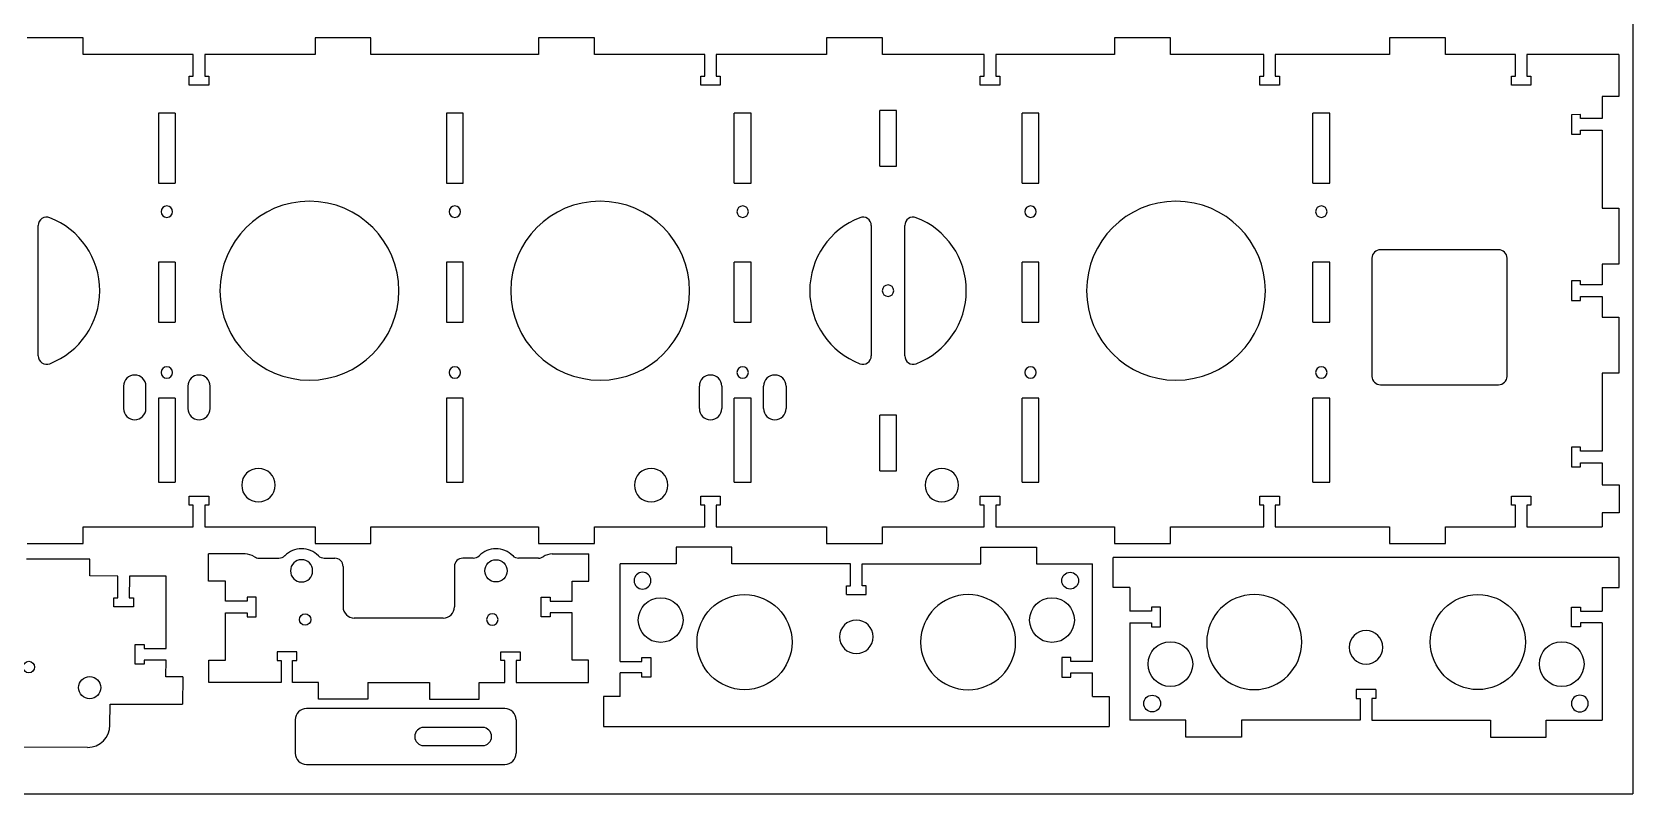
# Model space of a CAD drawing. Header units: millimetres. Extents: x -1447 to 1338, y -755 to 956.
# Drawn here: x 759 to 1332, y 194 to 467 of the extents above; entities that cross this region are included whole.
import ezdxf

# ---------------------------------------------------------------- set-up
doc = ezdxf.new("R2010")
doc.units = ezdxf.units.MM
doc.layers.get('0').update_dxf_attribs({"lineweight": 70})

msp = doc.modelspace()

# ---------------------------------------------------------------- linework, layer by layer
at = {"color": 7, "lineweight": -3}
for p, q in [((1332, 545.97), (1332, 193.92)), ((777.49, 464.48), (757.49, 464.48)), ((777.49, 458.48), (777.49, 464.48)), ((860.49, 464.48), (860.49, 458.48)), ((880.49, 464.48), (860.49, 464.48)), ((880.49, 458.48), (880.49, 464.48)), ((940.49, 464.48), (940.49, 458.48)), ((960.49, 464.48), (940.49, 464.48)), ((960.49, 458.48), (960.49, 464.48)), ((1043.49, 464.48), (1043.49, 458.48)), ((1063.49, 464.48), (1043.49, 464.48)), ((1063.49, 458.48), (1063.49, 464.48)), ((1146.51, 464.48), (1146.51, 458.48)), ((1166.51, 464.48), (1146.51, 464.48)), ((1166.51, 458.48), (1166.51, 464.48)), ((1244.93, 464.48), (1244.93, 458.48)), ((1264.93, 464.48), (1244.93, 464.48)), ((1264.93, 458.48), (1264.93, 464.48)), ((816.94, 458.48), (777.49, 458.48)), ((816.94, 450.68), (816.94, 458.48)), ((821.04, 458.48), (821.04, 450.68)), ((860.49, 458.48), (821.04, 458.48)), ((940.49, 458.48), (880.49, 458.48)), ((999.94, 458.48), (960.49, 458.48)), ((999.94, 450.68), (999.94, 458.48)), ((1004.04, 458.48), (1004.04, 450.68)), ((1043.49, 458.48), (1004.04, 458.48)), ((1099.94, 458.48), (1063.49, 458.48)), ((1099.94, 450.68), (1099.94, 458.48)), ((1104.04, 458.48), (1104.04, 450.68)), ((1146.51, 458.48), (1104.04, 458.48)), ((1199.94, 458.48), (1166.51, 458.48)), ((1199.94, 450.68), (1199.94, 458.48)), ((1204.04, 458.48), (1204.04, 450.68)), ((1244.93, 458.48), (1204.04, 458.48)), ((1289.94, 458.48), (1264.93, 458.48)), ((1289.94, 450.68), (1289.94, 458.48)), ((1294.04, 458.48), (1294.04, 450.68)), ((1326.98, 458.48), (1294.04, 458.48)), ((1326.98, 458.48), (1326.98, 443.48)), ((815.49, 450.68), (816.94, 450.68)), ((815.49, 447.48), (815.49, 450.68)), ((822.49, 447.48), (815.49, 447.48)), ((821.04, 450.68), (822.49, 450.68)), ((822.49, 450.68), (822.49, 447.48)), ((998.49, 450.68), (999.94, 450.68)), ((998.49, 447.48), (998.49, 450.68)), ((1005.49, 447.48), (998.49, 447.48)), ((1004.04, 450.68), (1005.49, 450.68)), ((1005.49, 450.68), (1005.49, 447.48)), ((1098.49, 450.68), (1099.94, 450.68)), ((1098.49, 447.48), (1098.49, 450.68)), ((1105.49, 447.48), (1098.49, 447.48)), ((1104.04, 450.68), (1105.49, 450.68)), ((1105.49, 450.68), (1105.49, 447.48)), ((1198.49, 450.68), (1199.94, 450.68)), ((1198.49, 447.48), (1198.49, 450.68)), ((1205.49, 447.48), (1198.49, 447.48)), ((1204.04, 450.68), (1205.49, 450.68)), ((1205.49, 450.68), (1205.49, 447.48)), ((1288.49, 450.68), (1289.94, 450.68)), ((1288.49, 447.48), (1288.49, 450.68)), ((1295.49, 447.48), (1288.49, 447.48)), ((1294.04, 450.68), (1295.49, 450.68)), ((1295.49, 450.68), (1295.49, 447.48)), ((1326.98, 443.48), (1320.98, 443.48)), ((1320.98, 443.48), (1320.98, 435.6)), ((810.49, 437.48), (804.49, 437.48)), ((804.49, 437.48), (804.49, 412.48)), ((810.49, 437.48), (810.49, 412.48)), ((913.49, 437.48), (907.49, 437.48)), ((907.49, 437.48), (907.49, 412.48)), ((913.49, 412.48), (913.49, 437.48)), ((1016.49, 437.48), (1010.49, 437.48)), ((1010.49, 412.48), (1010.49, 437.48)), ((1016.49, 412.48), (1016.49, 437.48)), ((1068.5, 438.48), (1062.5, 438.48)), ((1062.5, 418.48), (1062.5, 438.48)), ((1068.5, 418.48), (1068.5, 438.48)), ((1119.49, 437.48), (1113.49, 437.48)), ((1113.49, 412.48), (1113.49, 437.48)), ((1119.49, 412.48), (1119.49, 437.48)), ((1223.51, 437.48), (1217.51, 437.48)), ((1217.51, 412.48), (1217.51, 437.48)), ((1223.51, 412.48), (1223.51, 437.48)), ((1313.18, 436.99), (1309.99, 436.96)), ((1309.99, 436.96), (1309.99, 429.97)), ((1313.19, 435.54), (1313.18, 436.99)), ((1320.98, 435.6), (1313.19, 435.54)), ((1309.99, 429.97), (1313.19, 429.97)), ((1313.19, 429.97), (1313.19, 431.42)), ((1313.19, 431.42), (1320.98, 431.42)), ((1320.98, 431.42), (1320.99, 403.48)), ((1062.5, 418.48), (1068.5, 418.48)), ((804.49, 412.48), (810.49, 412.48)), ((907.49, 412.48), (913.49, 412.48)), ((1010.49, 412.48), (1016.49, 412.48)), ((1113.49, 412.48), (1119.49, 412.48)), ((1217.51, 412.48), (1223.51, 412.48)), ((1320.99, 403.48), (1326.99, 403.48)), ((1326.99, 403.48), (1326.99, 383.48)), ((761.49, 350.66), (761.49, 397.3)), ((1059.49, 397.3), (1059.49, 350.66)), ((1071.49, 350.66), (1071.49, 397.3)), ((810.49, 384.2), (804.49, 384.2)), ((804.49, 384.2), (804.49, 362.76)), ((810.49, 384.2), (810.49, 362.76)), ((907.49, 384.2), (907.49, 362.76)), ((913.49, 384.2), (907.49, 384.2)), ((913.49, 362.76), (913.49, 384.2)), ((1016.49, 384.2), (1010.49, 384.2)), ((1010.49, 362.76), (1010.49, 384.2)), ((1016.49, 362.76), (1016.49, 384.2)), ((1119.49, 384.2), (1113.49, 384.2)), ((1113.49, 362.76), (1113.49, 384.2)), ((1119.49, 362.76), (1119.49, 384.2)), ((1223.51, 384.2), (1217.51, 384.2)), ((1217.51, 362.76), (1217.51, 384.2)), ((1223.51, 362.76), (1223.51, 384.2)), ((1238.63, 385.64), (1238.63, 343.34)), ((1283.93, 388.64), (1241.63, 388.64)), ((1286.93, 343.34), (1286.93, 385.64)), ((1326.99, 383.48), (1320.99, 383.48)), ((1320.99, 383.48), (1320.99, 376.1)), ((1313.18, 377.49), (1309.99, 377.46)), ((1309.99, 377.46), (1309.99, 370.47)), ((1313.19, 376.04), (1313.18, 377.49)), ((1320.99, 376.1), (1313.19, 376.04)), ((1309.99, 370.47), (1313.19, 370.47)), ((1313.19, 370.47), (1313.19, 371.92)), ((1313.19, 371.92), (1320.99, 371.92)), ((1320.99, 371.92), (1320.99, 364.48)), ((804.49, 362.76), (810.49, 362.76)), ((907.49, 362.76), (913.49, 362.76)), ((1010.49, 362.76), (1016.49, 362.76)), ((1113.49, 362.76), (1119.49, 362.76)), ((1217.51, 362.76), (1223.51, 362.76)), ((1320.99, 364.48), (1326.99, 364.48)), ((1326.99, 364.48), (1326.99, 344.48)), ((1326.99, 344.48), (1320.99, 344.48)), ((1320.99, 344.48), (1321, 316.6)), ((791.99, 339.82), (791.99, 331.82)), ((799.99, 331.82), (799.99, 339.82)), ((814.99, 339.82), (814.99, 331.82)), ((822.99, 331.82), (822.99, 339.82)), ((997.99, 331.82), (997.99, 339.82)), ((1005.99, 339.82), (1005.99, 331.82)), ((1020.99, 331.82), (1020.99, 339.82)), ((1028.99, 339.82), (1028.99, 331.82)), ((1241.63, 340.34), (1283.93, 340.34)), ((810.49, 335.48), (804.49, 335.48)), ((804.49, 335.48), (804.49, 305.48)), ((810.49, 335.48), (810.49, 305.48)), ((907.49, 335.48), (907.49, 305.48)), ((913.49, 335.48), (907.49, 335.48)), ((913.49, 305.48), (913.49, 335.48)), ((1016.49, 335.48), (1010.49, 335.48)), ((1010.49, 305.48), (1010.49, 335.48)), ((1016.49, 305.48), (1016.49, 335.48)), ((1119.49, 335.48), (1113.49, 335.48)), ((1113.49, 305.48), (1113.49, 335.48)), ((1119.49, 305.48), (1119.49, 335.48)), ((1223.51, 335.48), (1217.51, 335.48)), ((1217.51, 305.48), (1217.51, 335.48)), ((1223.51, 305.48), (1223.51, 335.48)), ((1062.5, 309.48), (1062.5, 329.48)), ((1068.5, 329.48), (1062.5, 329.48)), ((1068.5, 309.48), (1068.5, 329.48)), ((1313.18, 317.99), (1309.99, 317.96)), ((1309.99, 317.96), (1309.99, 310.97)), ((1313.19, 316.54), (1313.18, 317.99)), ((1321, 316.6), (1313.19, 316.54)), ((1062.5, 309.48), (1068.5, 309.48)), ((1309.99, 310.97), (1313.19, 310.97)), ((1313.19, 312.42), (1321, 312.42)), ((1313.19, 310.97), (1313.19, 312.42)), ((1321, 312.42), (1321, 304.48)), ((804.49, 305.48), (810.49, 305.48)), ((907.49, 305.48), (913.49, 305.48)), ((1010.49, 305.48), (1016.49, 305.48)), ((1113.49, 305.48), (1119.49, 305.48)), ((1217.51, 305.48), (1223.51, 305.48)), ((1321, 304.48), (1327, 304.48)), ((1327, 304.48), (1327, 294.48)), ((815.49, 300.48), (822.49, 300.48)), ((815.49, 297.28), (815.49, 300.48)), ((822.49, 300.48), (822.49, 297.28)), ((998.49, 300.48), (1005.49, 300.48)), ((998.49, 297.28), (998.49, 300.48)), ((1005.49, 300.48), (1005.49, 297.28)), ((1098.49, 300.48), (1105.49, 300.48)), ((1098.49, 297.28), (1098.49, 300.48)), ((1105.49, 300.48), (1105.49, 297.28)), ((1198.49, 300.48), (1205.49, 300.48)), ((1198.49, 297.28), (1198.49, 300.48)), ((1205.49, 300.48), (1205.49, 297.28)), ((1288.49, 300.48), (1295.49, 300.48)), ((1288.49, 297.28), (1288.49, 300.48)), ((1295.49, 300.48), (1295.49, 297.28)), ((816.94, 297.28), (815.49, 297.28)), ((816.94, 289.48), (816.94, 297.28)), ((821.04, 297.28), (821.04, 289.48)), ((822.49, 297.28), (821.04, 297.28)), ((999.94, 297.28), (998.49, 297.28)), ((999.94, 289.48), (999.94, 297.28)), ((1004.04, 297.28), (1004.04, 289.48)), ((1005.49, 297.28), (1004.04, 297.28)), ((1099.94, 297.28), (1098.49, 297.28)), ((1099.94, 289.48), (1099.94, 297.28)), ((1104.04, 297.28), (1104.04, 289.48)), ((1105.49, 297.28), (1104.04, 297.28)), ((1199.94, 297.28), (1198.49, 297.28)), ((1199.94, 289.48), (1199.94, 297.28)), ((1204.04, 297.28), (1204.04, 289.48)), ((1205.49, 297.28), (1204.04, 297.28)), ((1289.94, 297.28), (1288.49, 297.28)), ((1289.94, 289.48), (1289.94, 297.28)), ((1294.04, 297.28), (1294.04, 289.48)), ((1295.49, 297.28), (1294.04, 297.28)), ((1321, 294.48), (1321, 289.48)), ((1327, 294.48), (1321, 294.48)), ((777.49, 289.48), (816.94, 289.48)), ((777.49, 283.48), (777.49, 289.48)), ((821.04, 289.48), (860.49, 289.48)), ((860.49, 289.48), (860.49, 283.48)), ((880.49, 283.48), (880.49, 289.48)), ((880.49, 289.48), (940.49, 289.48)), ((940.49, 289.48), (940.49, 283.48)), ((960.49, 289.48), (999.94, 289.48)), ((960.49, 283.48), (960.49, 289.48)), ((1004.04, 289.48), (1043.49, 289.48)), ((1043.49, 289.48), (1043.49, 283.48)), ((1063.49, 289.48), (1099.94, 289.48)), ((1063.49, 283.48), (1063.49, 289.48)), ((1104.04, 289.48), (1146.51, 289.48)), ((1146.51, 289.48), (1146.51, 283.48)), ((1166.51, 289.48), (1199.94, 289.48)), ((1166.51, 283.48), (1166.51, 289.48)), ((1204.04, 289.48), (1244.93, 289.48)), ((1244.93, 289.48), (1244.93, 283.48)), ((1264.93, 289.48), (1289.94, 289.48)), ((1264.93, 283.48), (1264.93, 289.48)), ((1294.04, 289.48), (1321, 289.48)), ((757.49, 283.48), (777.49, 283.48)), ((860.49, 283.48), (880.49, 283.48)), ((940.49, 283.48), (960.49, 283.48)), ((989.65, 282.24), (989.65, 276.24)), ((1009.65, 282.24), (989.65, 282.24)), ((1009.65, 276.24), (1009.65, 282.24)), ((1043.49, 283.48), (1063.49, 283.48)), ((1098.65, 282.24), (1118.65, 282.24)), ((1098.65, 276.24), (1098.65, 282.24)), ((1118.65, 282.24), (1118.65, 276.24)), ((1146.51, 283.48), (1166.51, 283.48)), ((1244.93, 283.48), (1264.93, 283.48)), ((779.98, 277.92), (757.31, 277.97)), ((779.97, 271.92), (779.98, 277.92)), ((835.49, 279.79), (822.44, 279.79)), ((822.44, 270.02), (822.44, 279.79)), ((840.44, 278.31), (844.95, 278.31)), ((844.95, 278.31), (847.54, 278.31)), ((863.81, 278.29), (867.54, 278.29)), ((870.54, 275.29), (870.54, 260.83)), ((910.35, 275.29), (910.35, 260.83)), ((917.07, 278.29), (913.34, 278.29)), ((935.93, 278.31), (933.34, 278.31)), ((940.45, 278.31), (935.93, 278.31)), ((945.39, 279.79), (958.44, 279.79)), ((958.44, 270.02), (958.44, 279.79)), ((989.65, 276.24), (969.65, 276.24)), ((969.65, 241.31), (969.65, 276.24)), ((1052.1, 276.24), (1009.65, 276.24)), ((1052.1, 268.44), (1052.1, 276.24)), ((1056.2, 276.24), (1098.65, 276.24)), ((1056.2, 268.44), (1056.2, 276.24)), ((1118.65, 276.24), (1138.65, 276.24)), ((1138.65, 241.31), (1138.65, 276.24)), ((1327, 278.48), (1146, 278.48)), ((1146, 267.75), (1146, 278.48)), ((1327, 267.75), (1327, 278.48)), ((789.97, 271.9), (779.97, 271.92)), ((789.95, 264.1), (789.97, 271.9)), ((794.07, 271.89), (794.05, 264.09)), ((807.25, 271.86), (794.07, 271.89)), ((807.19, 245.91), (807.25, 271.86)), ((828.44, 270.02), (822.44, 270.02)), ((828.44, 262.88), (828.44, 270.02)), ((952.44, 270.02), (958.44, 270.02)), ((952.44, 262.88), (952.44, 270.02)), ((788.5, 264.1), (789.95, 264.1)), ((788.5, 260.9), (788.5, 264.1)), ((794.05, 264.09), (795.5, 264.08)), ((795.5, 264.08), (795.5, 260.88)), ((836.24, 264.33), (836.24, 262.88)), ((839.44, 264.33), (836.24, 264.33)), ((839.44, 257.33), (839.44, 264.33)), ((941.44, 257.33), (941.44, 264.33)), ((941.44, 264.33), (944.64, 264.33)), ((944.64, 264.33), (944.64, 262.88)), ((1050.65, 265.24), (1050.65, 268.44)), ((1050.65, 268.44), (1052.1, 268.44)), ((1050.65, 265.24), (1057.65, 265.24)), ((1057.65, 268.44), (1056.2, 268.44)), ((1057.65, 265.24), (1057.65, 268.44)), ((1152, 267.75), (1146, 267.75)), ((1152, 267.75), (1152, 259.3)), ((1321, 267.75), (1327, 267.75)), ((1321, 267.75), (1321, 259.3)), ((795.5, 260.88), (788.5, 260.9)), ((836.24, 262.88), (828.44, 262.88)), ((828.44, 258.78), (836.24, 258.78)), ((828.44, 241.83), (828.44, 258.78)), ((836.24, 258.78), (836.24, 257.33)), ((944.64, 262.88), (952.44, 262.88)), ((952.44, 258.78), (944.64, 258.78)), ((944.64, 258.78), (944.64, 257.33)), ((952.44, 241.83), (952.44, 258.78)), ((1159.8, 259.3), (1152, 259.3)), ((1159.8, 260.75), (1159.8, 259.3)), ((1163, 260.75), (1159.8, 260.75)), ((1163, 253.75), (1163, 260.75)), ((1310, 260.75), (1313.2, 260.75)), ((1310, 253.75), (1310, 260.75)), ((1313.2, 260.75), (1313.2, 259.3)), ((1313.2, 259.3), (1321, 259.3)), ((836.24, 257.33), (839.44, 257.33)), ((906.35, 256.83), (874.54, 256.83)), ((944.64, 257.33), (941.44, 257.33)), ((1152, 255.2), (1159.8, 255.2)), ((1152, 255.2), (1152, 220.27)), ((1159.8, 255.2), (1159.8, 253.75)), ((1159.8, 253.75), (1163, 253.75)), ((1313.2, 253.75), (1310, 253.75)), ((1313.2, 255.2), (1313.2, 253.75)), ((1321, 255.2), (1313.2, 255.2)), ((1321, 255.2), (1321, 220.27)), ((796.18, 240.38), (796.2, 247.38)), ((796.2, 247.38), (799.4, 247.38)), ((799.4, 247.38), (799.39, 245.93)), ((799.39, 241.83), (799.38, 240.38)), ((799.39, 245.93), (807.19, 245.91)), ((807.19, 241.81), (799.39, 241.83)), ((807.17, 235.89), (807.19, 241.81)), ((822.54, 241.83), (828.44, 241.83)), ((822.54, 233.83), (822.54, 241.83)), ((846.94, 244.83), (846.94, 241.63)), ((853.94, 244.83), (846.94, 244.83)), ((846.94, 241.63), (848.39, 241.63)), ((848.39, 241.63), (848.39, 233.83)), ((852.49, 241.63), (853.94, 241.63)), ((852.49, 233.83), (852.49, 241.63)), ((853.94, 241.63), (853.94, 244.83)), ((926.94, 241.63), (926.94, 244.83)), ((926.94, 244.83), (933.94, 244.83)), ((928.39, 241.63), (926.94, 241.63)), ((928.39, 233.83), (928.39, 241.63)), ((932.49, 241.63), (932.49, 233.83)), ((933.94, 241.63), (932.49, 241.63)), ((933.94, 244.83), (933.94, 241.63)), ((958.35, 241.83), (952.44, 241.83)), ((958.35, 233.83), (958.35, 241.83)), ((969.65, 241.31), (977.45, 241.31)), ((977.45, 242.76), (980.65, 242.76)), ((977.45, 241.31), (977.45, 242.76)), ((980.65, 242.76), (980.65, 235.76)), ((1127.65, 242.76), (1127.65, 235.76)), ((1130.85, 242.76), (1127.65, 242.76)), ((1130.85, 241.31), (1130.85, 242.76)), ((1138.65, 241.31), (1130.85, 241.31)), ((799.38, 240.38), (796.18, 240.38)), ((813.17, 235.88), (807.17, 235.89)), ((813.17, 235.88), (813.14, 226)), ((977.45, 237.21), (969.65, 237.21)), ((969.65, 228.76), (969.65, 237.21)), ((977.45, 235.76), (977.45, 237.21)), ((980.65, 235.76), (977.45, 235.76)), ((1127.65, 235.76), (1130.85, 235.76)), ((1130.85, 237.21), (1138.65, 237.21)), ((1130.85, 235.76), (1130.85, 237.21)), ((1138.65, 228.76), (1138.65, 237.21)), ((848.39, 233.83), (822.54, 233.83)), ((861.72, 233.83), (852.49, 233.83)), ((861.72, 227.83), (861.72, 233.83)), ((879.39, 233.83), (879.39, 227.83)), ((879.39, 233.83), (901.49, 233.83)), ((901.49, 233.83), (901.49, 227.83)), ((919.16, 233.83), (928.39, 233.83)), ((919.16, 227.83), (919.16, 233.83)), ((932.49, 233.83), (958.35, 233.83)), ((1233, 231.27), (1233, 228.07)), ((1240, 231.27), (1233, 231.27)), ((1240, 231.27), (1240, 228.07)), ((787.14, 218.55), (787.15, 226.05)), ((787.15, 226.05), (813.14, 226)), ((928.42, 224.47), (857.42, 224.47)), ((879.39, 227.83), (861.72, 227.83)), ((901.49, 227.83), (919.16, 227.83)), ((969.65, 228.76), (963.65, 228.76)), ((963.65, 228.76), (963.65, 218.03)), ((1138.65, 228.76), (1144.65, 228.76)), ((1144.65, 228.76), (1144.65, 218.03)), ((1233, 228.07), (1234.45, 228.07)), ((1234.45, 228.07), (1234.45, 220.27)), ((1240, 228.07), (1238.55, 228.07)), ((1238.55, 228.07), (1238.55, 220.27)), ((853.42, 220.47), (853.42, 208.47)), ((920.42, 217.72), (899.42, 217.72)), ((932.42, 220.47), (932.42, 208.47)), ((963.65, 218.03), (1144.65, 218.03)), ((1172, 220.27), (1152, 220.27)), ((1172, 214.27), (1172, 220.27)), ((1192, 220.27), (1192, 214.27)), ((1234.45, 220.27), (1192, 220.27)), ((1238.55, 220.27), (1281, 220.27)), ((1281, 220.27), (1281, 214.27)), ((1301, 214.27), (1301, 220.27)), ((1301, 220.27), (1321, 220.27)), ((1192, 214.27), (1172, 214.27)), ((1281, 214.27), (1301, 214.27)), ((779.12, 210.57), (745.18, 210.64)), ((899.42, 211.22), (920.42, 211.22)), ((857.42, 204.47), (928.42, 204.47)), ((52, 193.92), (1332, 193.92))]:
    msp.add_line(p, q, dxfattribs=at)
at = {"color": 7, "lineweight": -3, "extrusion": (8.67362e-19, 5.55112e-17, -1)}
for centre, radius in [((-807.49, 402.25), 2.05), ((-858.49, 373.98), 32), ((-910.49, 402.25), 2.05), ((-962.49, 373.98), 32), ((-1013.49, 402.25), 2.05), ((-1116.49, 402.25), 2.05), ((-1168.51, 373.98), 32), ((-1220.51, 402.25), 2.05), ((-1065.49, 373.98), 2.05), ((-807.49, 344.71), 2.05), ((-910.49, 344.71), 2.05), ((-1013.49, 344.71), 2.05), ((-1116.49, 344.71), 2.05), ((-1220.51, 344.71), 2.05), ((-855.67, 273.76), 3.97), ((-923.94, 256.31), 2.05)]:
    msp.add_circle(centre, radius, dxfattribs=at)
at = {"color": 7, "lineweight": -3, "extrusion": (8.67362e-19, 6.34412e-15, -1)}
for centre in [(-840.25, 304.4), (-980.74, 304.4)]:
    msp.add_circle(centre, 6, dxfattribs=at)
at = {"color": 7, "lineweight": -3, "extrusion": (8.67362e-19, 6.3541e-15, -1)}
msp.add_circle((-1084.74, 304.4), 6, dxfattribs=at)
at = {"color": 7, "lineweight": -3}
for centre, radius in [((925.21, 273.76), 3.97), ((1130.65, 270.24), 3), ((984.15, 256.14), 8), ((1014.15, 248.24), 17), ((1124.15, 256.14), 8), ((1276.5, 248.27), 17), ((856.94, 256.31), 2.05), ((1166.5, 240.38), 8), ((1306.5, 240.38), 8), ((758.1, 239.33), 2.05), ((779.9, 231.99), 3.97), ((1160, 226.27), 3)]:
    msp.add_circle(centre, radius, dxfattribs=at)
at = {"color": 7, "lineweight": -3, "extrusion": (3.43815e-15, 1.16741e-16, -1)}
for centre, radius in [((-977.65, 270.24), 3), ((-1094.15, 248.24), 17), ((-1054.15, 250.14), 6)]:
    msp.add_circle(centre, radius, dxfattribs=at)
at = {"color": 7, "lineweight": -3, "extrusion": (-3.43641e-15, 1.16741e-16, -1)}
for centre, radius in [((-1196.5, 248.27), 17), ((-1236.5, 246.38), 6), ((-1313, 226.27), 3)]:
    msp.add_circle(centre, radius, dxfattribs=at)
at = {"color": 7, "lineweight": -3}
for centre, radius, start, end in [((764.49, 397.3), 3, 68.8998, 180), ((755.49, 373.98), 28, 291.1002, 68.8998), ((1065.49, 373.98), 28, 111.1002, 248.8998), ((1056.49, 397.3), 3, 360, 111.1002), ((1074.49, 397.3), 3, 68.8998, 180), ((1065.49, 373.98), 28, 291.1002, 68.8998), ((1241.63, 385.64), 3, 90, 180), ((1283.93, 385.64), 3, 0, 90), ((764.49, 350.66), 3, 180, 291.1002), ((1056.49, 350.66), 3, 248.8998, 0), ((1074.49, 350.66), 3, 180, 291.1002), ((795.99, 339.82), 4, 360, 180), ((818.99, 339.82), 4, 360, 180), ((1001.99, 339.82), 4, 0, 180), ((1024.99, 339.82), 4, 0, 180), ((1241.63, 343.34), 3, 180, 270), ((1283.93, 343.34), 3, 270, 0), ((795.99, 331.82), 4, 180, 0), ((818.99, 331.82), 4, 180, 0), ((1001.99, 331.82), 4, 180, 360), ((1024.99, 331.82), 4, 180, 360), ((855.67, 273.17), 8.5, 44.9095, 134.9837), ((925.21, 273.17), 8.5, 45.0163, 135.0905), ((835.49, 273.79), 6, 56.6375, 90), ((840.44, 281.31), 3, 236.6375, 269.954), ((847.54, 281.31), 3, 270, 314.9837), ((863.82, 281.29), 3, 224.9095, 269.954), ((867.54, 275.29), 3, 0, 89.954), ((913.35, 275.29), 3, 90.046, 180), ((917.07, 281.29), 3, 270.046, 315.0905), ((933.34, 281.31), 3, 225.0163, 270), ((940.44, 281.31), 3, 270.046, 303.3625), ((945.39, 273.79), 6, 90, 123.3625), ((874.54, 260.83), 4, 180, 270), ((906.35, 260.83), 4, 270, 0), ((857.42, 220.47), 4, 90, 180), ((928.42, 220.47), 4, 0, 90), ((779.14, 218.57), 8, 269.8768, 359.8768), ((899.42, 214.47), 3.25, 90, 270), ((920.42, 214.47), 3.25, 270, 90), ((857.42, 208.47), 4, 180, 270), ((928.42, 208.47), 4, 270, 0)]:
    msp.add_arc(centre, radius, start, end, dxfattribs=at)

doc.saveas('drawing.dxf')
